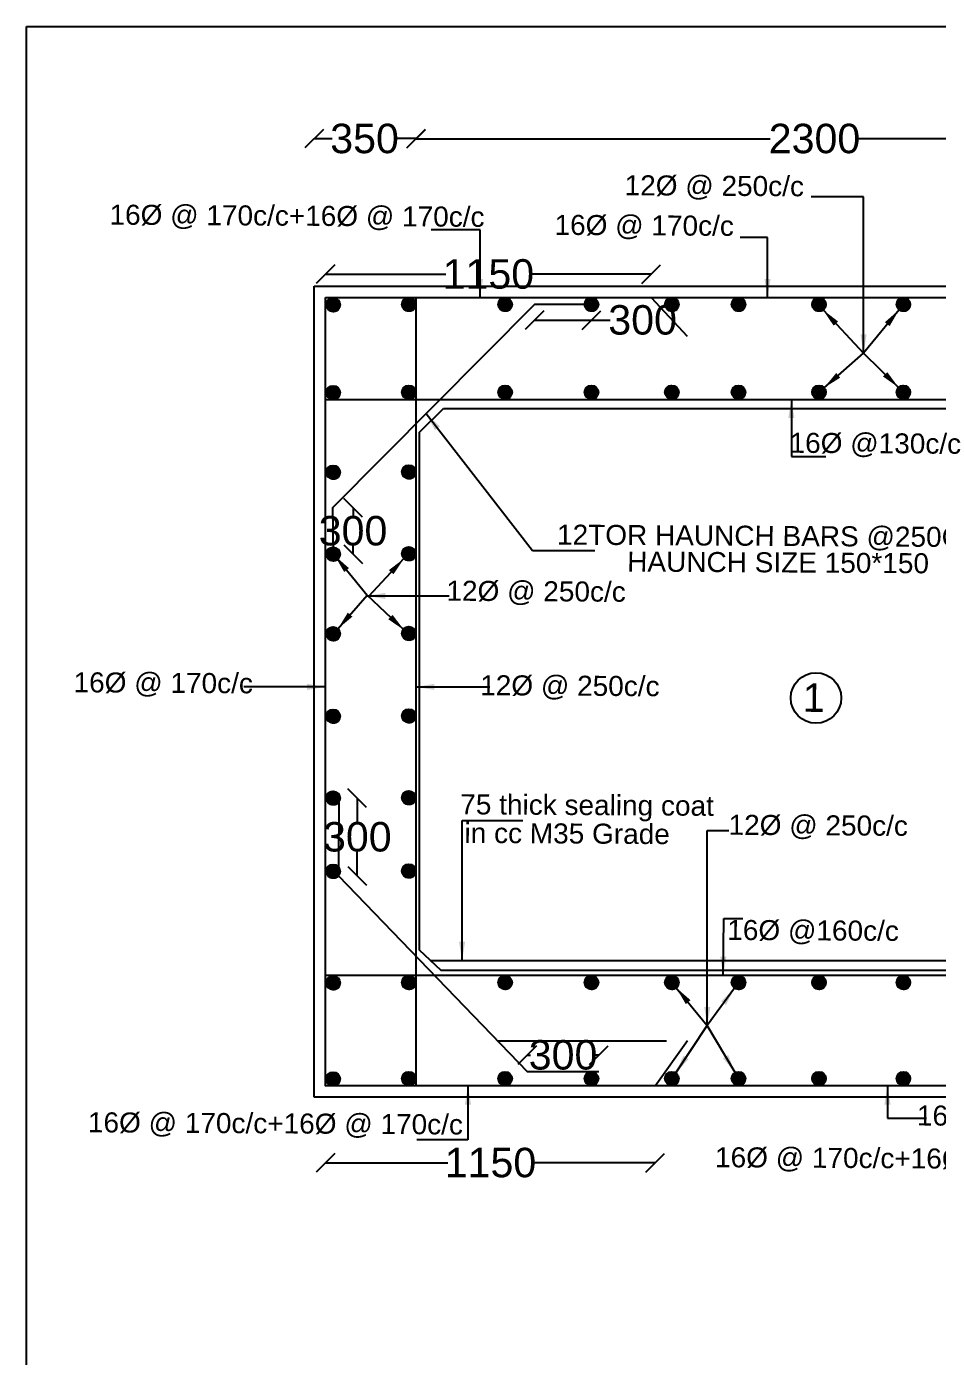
# Model space of a CAD drawing. Header units: millimetres. Extents: x 5124 to 3877021, y 2311 to 45953129.
# Drawn here: x 3853628 to 3858267, y 45946359 to 45953129 of the extents above; entities that cross this region are included whole.
import ezdxf

# ---------------------------------------------------------------- set-up
doc = ezdxf.new("R2010")
doc.units = ezdxf.units.MM
doc.header["$MEASUREMENT"] = 0
doc.layers.add('DIMENSION', color=7, linetype='Continuous')
doc.layers.add('DRAWING', color=7, linetype='Continuous')
doc.styles.get("Standard").update_dxf_attribs({"font": 'arial.ttf', "height": 150})
doc.dimstyles.get("Standard").update_dxf_attribs({"dimtxt": 200, "dimasz": 110, "dimexe": 0.18, "dimexo": 0.0625, "dimgap": 0.09, "dimtad": 0, "dimtih": 1, "dimtoh": 1, "dimdec": 0, "dimzin": 0, "dimdsep": 46, "dimtxsty": 'Standard', "dimblk": 'OBLIQUE', "dimcen": 0.09, "dimse1": 1, "dimse2": 1, "dimadec": 0, "dimazin": 0, "dimtfac": 1, "dimtdec": 0, "dimtofl": 0, "dimtmove": 0, "dimatfit": 3, "dimfxl": 1, "dimtolj": 1, "dimtzin": 0, "dimarcsym": 0})

# ---------------------------------------------------------------- blocks, each defined once
blk = doc.blocks.new('_Oblique')
at = {"color": 0, "linetype": 'ByBlock', "lineweight": -2}
blk.add_line((-0.5, -0.5), (0.5, 0.5), dxfattribs=at)
blk = doc.blocks.new('*D75')
at = {"layer": 'Defpoints', "color": 0, "transparency": 16777216}
for p in [(3856809.2, 45951868.9), (3855151.5, 45951749.7), (3856809.2, 45951749.7)]:
    blk.add_point(p, dxfattribs=at)
at = {"layer": 'DIMENSION', "color": 0, "lineweight": -2, "transparency": 16777216}
for p, q in [((3855151.5, 45951868.9), (3855763.6, 45951868.9)), ((3856809.2, 45951868.9), (3856197.1, 45951868.9))]:
    blk.add_line(p, q, dxfattribs=at)
at = {"layer": 'DIMENSION', "color": 0, "lineweight": -2, "transparency": 16777216, "xscale": 95, "yscale": 95, "zscale": 95, "rotation": 180}
blk.add_blockref('_Oblique', (3855151.5, 45951868.9), dxfattribs=at)
at = {"layer": 'DIMENSION', "color": 0, "lineweight": -2, "transparency": 16777216, "xscale": 95, "yscale": 95, "zscale": 95}
blk.add_blockref('_Oblique', (3856809.2, 45951868.9), dxfattribs=at)
at = {"layer": 'DIMENSION', "color": 0, "transparency": 16777216, "insert": (3855980.3, 45951868.9), "char_height": 150, "attachment_point": 5}
blk.add_mtext('\\A1;1150', dxfattribs=at)
blk = doc.blocks.new('*D66')
at = {"layer": 'Defpoints', "color": 0, "transparency": 16777216}
for p in [(3855612.9, 45952558.6), (3855093.4, 45951807.8), (3855612.9, 45951807.8)]:
    blk.add_point(p, dxfattribs=at)
at = {"layer": 'DIMENSION', "color": 0, "lineweight": -2, "transparency": 16777216}
for p, q in [((3855093.4, 45952558.6), (3855184.1, 45952558.6)), ((3855612.9, 45952558.6), (3855515.1, 45952558.6))]:
    blk.add_line(p, q, dxfattribs=at)
at = {"layer": 'DIMENSION', "color": 0, "lineweight": -2, "transparency": 16777216, "xscale": 95, "yscale": 95, "zscale": 95, "rotation": 180}
blk.add_blockref('_Oblique', (3855093.4, 45952558.6), dxfattribs=at)
at = {"layer": 'DIMENSION', "color": 0, "lineweight": -2, "transparency": 16777216, "xscale": 95, "yscale": 95, "zscale": 95}
blk.add_blockref('_Oblique', (3855612.9, 45952558.6), dxfattribs=at)
at = {"layer": 'DIMENSION', "color": 0, "transparency": 16777216, "insert": (3855349.6, 45952558.6), "char_height": 150, "attachment_point": 5}
blk.add_mtext('\\A1;350', dxfattribs=at)
blk = doc.blocks.new('*D76')
at = {"layer": 'Defpoints', "color": 0, "transparency": 16777216}
for p in [(3859671.9, 45952558.4), (3855610.3, 45951749.7), (3859671.9, 45951749.7)]:
    blk.add_point(p, dxfattribs=at)
at = {"layer": 'DIMENSION', "color": 0, "lineweight": -2, "transparency": 16777216}
for p, q in [((3855610.3, 45952558.4), (3857416, 45952558.4)), ((3859671.9, 45952558.4), (3857866.2, 45952558.4))]:
    blk.add_line(p, q, dxfattribs=at)
at = {"layer": 'DIMENSION', "color": 0, "lineweight": -2, "transparency": 16777216, "xscale": 95, "yscale": 95, "zscale": 95, "rotation": 180}
blk.add_blockref('_Oblique', (3855610.3, 45952558.4), dxfattribs=at)
at = {"layer": 'DIMENSION', "color": 0, "lineweight": -2, "transparency": 16777216, "xscale": 95, "yscale": 95, "zscale": 95}
blk.add_blockref('_Oblique', (3859671.9, 45952558.4), dxfattribs=at)
at = {"layer": 'DIMENSION', "color": 0, "transparency": 16777216, "insert": (3857641.1, 45952558.4), "char_height": 150, "attachment_point": 5}
blk.add_mtext('\\A1;2300', dxfattribs=at)
blk = doc.blocks.new('*D81')
at = {"layer": 'Defpoints', "color": 0, "transparency": 16777216}
for p in [(3856215.7, 45951714.7), (3856505.1, 45951714.7), (3856505.1, 45951635)]:
    blk.add_point(p, dxfattribs=at)
at = {"layer": 'DIMENSION', "color": 0, "lineweight": -2, "transparency": 16777216}
for p, q in [((3856215.7, 45951635), (3856505.1, 45951635)), ((3856505.1, 45951635), (3856600.1, 45951635))]:
    blk.add_line(p, q, dxfattribs=at)
at = {"layer": 'DIMENSION', "color": 0, "lineweight": -2, "transparency": 16777216, "xscale": 95, "yscale": 95, "zscale": 95, "rotation": 180}
blk.add_blockref('_Oblique', (3856215.7, 45951635), dxfattribs=at)
at = {"layer": 'DIMENSION', "color": 0, "lineweight": -2, "transparency": 16777216, "xscale": 95, "yscale": 95, "zscale": 95}
blk.add_blockref('_Oblique', (3856505.1, 45951635), dxfattribs=at)
at = {"layer": 'DIMENSION', "color": 0, "transparency": 16777216, "insert": (3856765.6, 45951635), "char_height": 150, "attachment_point": 5}
blk.add_mtext('\\A1;300', dxfattribs=at)
blk = doc.blocks.new('*D82')
at = {"layer": 'Defpoints', "color": 0, "transparency": 16777216}
for p in [(3855186.3, 45950679.7), (3855290.9, 45950679.7), (3855189.8, 45950443.5)]:
    blk.add_point(p, dxfattribs=at)
at = {"layer": 'DIMENSION', "color": 0, "lineweight": -2, "transparency": 16777216}
for p, q in [((3855290.9, 45950679.7), (3855290.9, 45950638.2)), ((3855290.9, 45950443.5), (3855290.9, 45950484.9))]:
    blk.add_line(p, q, dxfattribs=at)
at = {"layer": 'DIMENSION', "color": 0, "lineweight": -2, "transparency": 16777216, "xscale": 95, "yscale": 95, "zscale": 95}
for p, rotation in [((3855290.9, 45950679.7), 90), ((3855290.9, 45950443.5), 270)]:
    blk.add_blockref('_Oblique', p, dxfattribs=dict(at, rotation=rotation))
at = {"layer": 'DIMENSION', "color": 0, "transparency": 16777216, "insert": (3855290.9, 45950561.6), "char_height": 150, "attachment_point": 5}
blk.add_mtext('\\A1;300', dxfattribs=at)
blk = doc.blocks.new('*D68')
at = {"layer": 'Defpoints', "color": 0, "transparency": 16777216}
for p in [(3855225, 45949201.5), (3855216.2, 45948805.1), (3855312.8, 45948805.1)]:
    blk.add_point(p, dxfattribs=at)
at = {"layer": 'DIMENSION', "color": 0, "lineweight": -2, "transparency": 16777216}
for p, q in [((3855312.8, 45949201.5), (3855312.8, 45949080)), ((3855312.8, 45948805.1), (3855312.8, 45948926.6))]:
    blk.add_line(p, q, dxfattribs=at)
at = {"layer": 'DIMENSION', "color": 0, "lineweight": -2, "transparency": 16777216, "xscale": 95, "yscale": 95, "zscale": 95}
for p, rotation in [((3855312.8, 45949201.5), 90), ((3855312.8, 45948805.1), 270)]:
    blk.add_blockref('_Oblique', p, dxfattribs=dict(at, rotation=rotation))
at = {"layer": 'DIMENSION', "color": 0, "transparency": 16777216, "insert": (3855312.8, 45949003.3), "char_height": 150, "attachment_point": 5}
blk.add_mtext('\\A1;300', dxfattribs=at)
blk = doc.blocks.new('*D69')
at = {"layer": 'Defpoints', "color": 0, "transparency": 16777216}
for p in [(3856177.7, 45947893.2), (3856177.7, 45947810), (3856543.5, 45947810)]:
    blk.add_point(p, dxfattribs=at)
at = {"layer": 'DIMENSION', "color": 0, "lineweight": -2, "transparency": 16777216}
for p, q in [((3856177.7, 45947893.2), (3856195.1, 45947893.2)), ((3856543.5, 45947893.2), (3856526.1, 45947893.2))]:
    blk.add_line(p, q, dxfattribs=at)
at = {"layer": 'DIMENSION', "color": 0, "lineweight": -2, "transparency": 16777216, "xscale": 95, "yscale": 95, "zscale": 95, "rotation": 180}
blk.add_blockref('_Oblique', (3856177.7, 45947893.2), dxfattribs=at)
at = {"layer": 'DIMENSION', "color": 0, "lineweight": -2, "transparency": 16777216, "xscale": 95, "yscale": 95, "zscale": 95}
blk.add_blockref('_Oblique', (3856543.5, 45947893.2), dxfattribs=at)
at = {"layer": 'DIMENSION', "color": 0, "transparency": 16777216, "insert": (3856360.6, 45947893.2), "char_height": 150, "attachment_point": 5}
blk.add_mtext('\\A1;300', dxfattribs=at)
blk = doc.blocks.new('*D113')
at = {"layer": 'Defpoints', "color": 0, "transparency": 16777216}
for p in [(3855151.5, 45947736.2), (3856830.4, 45947736.2), (3856830.4, 45947344.8)]:
    blk.add_point(p, dxfattribs=at)
at = {"layer": 'DRAWING', "color": 0, "lineweight": -2, "transparency": 16777216}
for p, q in [((3855151.5, 45947344.8), (3855774.2, 45947344.8)), ((3856830.4, 45947344.8), (3856207.7, 45947344.8))]:
    blk.add_line(p, q, dxfattribs=at)
at = {"layer": 'DRAWING', "color": 0, "lineweight": -2, "transparency": 16777216, "xscale": 95, "yscale": 95, "zscale": 95, "rotation": 180}
blk.add_blockref('_Oblique', (3855151.5, 45947344.8), dxfattribs=at)
at = {"layer": 'DRAWING', "color": 0, "lineweight": -2, "transparency": 16777216, "xscale": 95, "yscale": 95, "zscale": 95}
blk.add_blockref('_Oblique', (3856830.4, 45947344.8), dxfattribs=at)
at = {"layer": 'DRAWING', "color": 0, "transparency": 16777216, "insert": (3855990.9, 45947344.8), "char_height": 150, "attachment_point": 5}
blk.add_mtext('\\A1;1150', dxfattribs=at)

msp = doc.modelspace()

# ---------------------------------------------------------------- hatches: boundary and pattern name
at = {"layer": 'DRAWING'}
h = msp.add_hatch(dxfattribs=at)
h.set_pattern_fill('ANSI31', color=256, scale=0.463851, style=0)
h.set_pattern_definition([(45, (2188055.76184, 24640085.6534), (-0.04099901149771, 0.04099901149771), [])])
h.paths.add_polyline_path([(3855225, 45951712.9, 1), (3855154.7, 45951712.9, 1)])
h = msp.add_hatch(dxfattribs=at)
h.set_pattern_fill('ANSI31', color=256, scale=0.463851, style=0)
h.set_pattern_definition([(45, (2188441.20649, 24640087.43067), (-0.04099901149771, 0.04099901149771), [])])
h.paths.add_polyline_path([(3855610.4, 45951714.7, 0.958694), (3855540.3, 45951717.7), (3855540.3, 45951711.7, 0.958694)])
h = msp.add_hatch(dxfattribs=at)
h.set_pattern_fill('ANSI31', color=256, scale=0.463851, style=0)
h.set_pattern_definition([(45, (2188931.41796, 24640087.43067), (-0.04099901149771, 0.04099901149771), [])])
h.paths.add_polyline_path([(3856100.6, 45951714.7, 0.958694), (3856030.5, 45951717.7), (3856030.5, 45951711.7, 0.958694)])
h = msp.add_hatch(dxfattribs=at)
h.set_pattern_fill('ANSI31', color=256, scale=0.463851, style=0)
h.set_pattern_definition([(45, (2189371.024567, 24640087.43067), (-0.04099901149771, 0.04099901149771), [])])
h.paths.add_polyline_path([(3856540.2, 45951714.7, 0.958694), (3856470.1, 45951717.7), (3856470.1, 45951711.7, 0.958694)])
h = msp.add_hatch(dxfattribs=at)
h.set_pattern_fill('ANSI31', color=256, scale=0.463851, style=0)
h.set_pattern_definition([(45, (2189780.76462, 24640087.43067), (-0.04099901149771, 0.04099901149771), [])])
h.paths.add_polyline_path([(3856950, 45951714.7, 0.958694), (3856879.8, 45951717.7), (3856879.8, 45951711.7, 0.958694)])
h = msp.add_hatch(dxfattribs=at)
h.set_pattern_fill('ANSI31', color=256, scale=0.463851, style=0)
h.set_pattern_definition([(45, (2190120.19933, 24640087.43067), (-0.04099901149771, 0.04099901149771), [])])
h.paths.add_polyline_path([(3857289.4, 45951714.7, 0.958694), (3857219.3, 45951717.7), (3857219.3, 45951711.7, 0.958694)])
h = msp.add_hatch(dxfattribs=at)
h.set_pattern_fill('ANSI31', color=256, scale=0.463851, style=0)
h.set_pattern_definition([(45, (2190529.93938, 24640087.43067), (-0.04099901149771, 0.04099901149771), [])])
h.paths.add_polyline_path([(3857699.1, 45951714.7, 0.958694), (3857629, 45951717.7), (3857629, 45951711.7, 0.958694)])
h = msp.add_hatch(dxfattribs=at)
h.set_pattern_fill('ANSI31', color=256, scale=0.463851, style=0)
h.set_pattern_definition([(45, (2190959.9649, 24640087.43067), (-0.04099901149771, 0.04099901149771), [])])
h.paths.add_polyline_path([(3858129.2, 45951714.7, 0.958694), (3858059, 45951717.7), (3858059, 45951711.7, 0.958694)])
h = msp.add_hatch(dxfattribs=at)
h.set_pattern_fill('ANSI31', color=256, scale=0.463851, style=0)
h.set_pattern_definition([(45, (2188055.76184, 24639638.564666), (-0.04099901149771, 0.04099901149771), [])])
h.paths.add_polyline_path([(3855225, 45951265.8, 1), (3855154.7, 45951265.8, 1)])
h = msp.add_hatch(dxfattribs=at)
h.set_pattern_fill('ANSI31', color=256, scale=0.463851, style=0)
h.set_pattern_definition([(45, (2188441.20649, 24639640.34194), (-0.04099901149771, 0.04099901149771), [])])
h.paths.add_polyline_path([(3855610.4, 45951267.6, 0.958694), (3855540.3, 45951270.6), (3855540.3, 45951264.7, 0.958694)])
h = msp.add_hatch(dxfattribs=at)
h.set_pattern_fill('ANSI31', color=256, scale=0.463851, style=0)
h.set_pattern_definition([(45, (2188931.41796, 24639640.34194), (-0.04099901149771, 0.04099901149771), [])])
h.paths.add_polyline_path([(3856100.6, 45951267.6, 0.958694), (3856030.5, 45951270.6), (3856030.5, 45951264.7, 0.958694)])
h = msp.add_hatch(dxfattribs=at)
h.set_pattern_fill('ANSI31', color=256, scale=0.463851, style=0)
h.set_pattern_definition([(45, (2189371.024567, 24639640.34194), (-0.04099901149771, 0.04099901149771), [])])
h.paths.add_polyline_path([(3856540.2, 45951267.6, 0.958694), (3856470.1, 45951270.6), (3856470.1, 45951264.7, 0.958694)])
h = msp.add_hatch(dxfattribs=at)
h.set_pattern_fill('ANSI31', color=256, scale=0.463851, style=0)
h.set_pattern_definition([(45, (2189780.76462, 24639640.34194), (-0.04099901149771, 0.04099901149771), [])])
h.paths.add_polyline_path([(3856950, 45951267.6, 0.958694), (3856879.8, 45951270.6), (3856879.8, 45951264.7, 0.958694)])
h = msp.add_hatch(dxfattribs=at)
h.set_pattern_fill('ANSI31', color=256, scale=0.463851, style=0)
h.set_pattern_definition([(45, (2190120.19933, 24639640.34194), (-0.04099901149771, 0.04099901149771), [])])
h.paths.add_polyline_path([(3857289.4, 45951267.6, 0.958694), (3857219.3, 45951270.6), (3857219.3, 45951264.7, 0.958694)])
h = msp.add_hatch(dxfattribs=at)
h.set_pattern_fill('ANSI31', color=256, scale=0.463851, style=0)
h.set_pattern_definition([(45, (2190529.93938, 24639640.34194), (-0.04099901149771, 0.04099901149771), [])])
h.paths.add_polyline_path([(3857699.1, 45951267.6, 0.958694), (3857629, 45951270.6), (3857629, 45951264.7, 0.958694)])
h = msp.add_hatch(dxfattribs=at)
h.set_pattern_fill('ANSI31', color=256, scale=0.463851, style=0)
h.set_pattern_definition([(45, (2190959.9649, 24639640.34194), (-0.04099901149771, 0.04099901149771), [])])
h.paths.add_polyline_path([(3858129.2, 45951267.6, 0.958694), (3858059, 45951270.6), (3858059, 45951264.7, 0.958694)])
h = msp.add_hatch(dxfattribs=at)
h.set_pattern_fill('ANSI31', color=256, scale=0.463851, style=0)
h.set_pattern_definition([(45, (2188055.76184, 24639232.70312), (-0.04099901149771, 0.04099901149771), [])])
h.paths.add_polyline_path([(3855225, 45950860, 1), (3855154.7, 45950860, 1)])
h = msp.add_hatch(dxfattribs=at)
h.set_pattern_fill('ANSI31', color=256, scale=0.463851, style=0)
h.set_pattern_definition([(45, (2188441.20649, 24639234.48039), (-0.04099901149771, 0.04099901149771), [])])
h.paths.add_polyline_path([(3855610.4, 45950861.7, 0.958694), (3855540.3, 45950864.7), (3855540.3, 45950858.8, 0.958694)])
h = msp.add_hatch(dxfattribs=at)
h.set_pattern_fill('ANSI31', color=256, scale=0.463851, style=0)
h.set_pattern_definition([(45, (2188055.76184, 24638816.20858), (-0.04099901149771, 0.04099901149771), [])])
h.paths.add_polyline_path([(3855225, 45950443.5, 1), (3855154.7, 45950443.5, 1)])
h = msp.add_hatch(dxfattribs=at)
h.set_pattern_fill('ANSI31', color=256, scale=0.463851, style=0)
h.set_pattern_definition([(45, (2188441.20649, 24638817.985854), (-0.04099901149771, 0.04099901149771), [])])
h.paths.add_polyline_path([(3855610.4, 45950445.3, 0.958694), (3855540.3, 45950448.2), (3855540.3, 45950442.3, 0.958694)])
h = msp.add_hatch(dxfattribs=at)
h.set_pattern_fill('ANSI31', color=256, scale=0.463851, style=0)
h.set_pattern_definition([(45, (2188055.76184, 24638410.53089), (-0.04099901149771, 0.04099901149771), [])])
h.paths.add_polyline_path([(3855225, 45950037.8, 1), (3855154.7, 45950037.8, 1)])
h = msp.add_hatch(dxfattribs=at)
h.set_pattern_fill('ANSI31', color=256, scale=0.463851, style=0)
h.set_pattern_definition([(45, (2188441.20649, 24638412.30816), (-0.04099901149771, 0.04099901149771), [])])
h.paths.add_polyline_path([(3855610.4, 45950039.6, 0.958694), (3855540.3, 45950042.5), (3855540.3, 45950036.6, 0.958694)])
h = msp.add_hatch(dxfattribs=at)
h.set_pattern_fill('ANSI31', color=256, scale=0.463851, style=0)
h.set_pattern_definition([(45, (2188055.76184, 24637990.696307), (-0.04099901149771, 0.04099901149771), [])])
h.paths.add_polyline_path([(3855225, 45949618, 1), (3855154.7, 45949618, 1)])
h = msp.add_hatch(dxfattribs=at)
h.set_pattern_fill('ANSI31', color=256, scale=0.463851, style=0)
h.set_pattern_definition([(45, (2188441.20649, 24637992.47358), (-0.04099901149771, 0.04099901149771), [])])
h.paths.add_polyline_path([(3855610.4, 45949619.7, 0.958694), (3855540.3, 45949622.7), (3855540.3, 45949616.8, 0.958694)])
h = msp.add_hatch(dxfattribs=at)
h.set_pattern_fill('ANSI31', color=256, scale=0.463851, style=0)
h.set_pattern_definition([(45, (2188055.76184, 24637574.23241), (-0.04099901149771, 0.04099901149771), [])])
h.paths.add_polyline_path([(3855225, 45949201.5, 1), (3855154.7, 45949201.5, 1)])
h = msp.add_hatch(dxfattribs=at)
h.set_pattern_fill('ANSI31', color=256, scale=0.463851, style=0)
h.set_pattern_definition([(45, (2188441.20649, 24637576.009684), (-0.04099901149771, 0.04099901149771), [])])
h.paths.add_polyline_path([(3855610.4, 45949203.3, 0.958694), (3855540.3, 45949206.2), (3855540.3, 45949200.3, 0.958694)])
h = msp.add_hatch(dxfattribs=at)
h.set_pattern_fill('ANSI31', color=256, scale=0.463851, style=0)
h.set_pattern_definition([(45, (2188055.76184, 24637201.00526), (-0.04099901149771, 0.04099901149771), [])])
h.paths.add_polyline_path([(3855225, 45948828.3, 1), (3855154.7, 45948828.3, 1)])
h = msp.add_hatch(dxfattribs=at)
h.set_pattern_fill('ANSI31', color=256, scale=0.463851, style=0)
h.set_pattern_definition([(45, (2188441.20649, 24637202.78253), (-0.04099901149771, 0.04099901149771), [])])
h.paths.add_polyline_path([(3855610.4, 45948830.1, 0.958694), (3855540.3, 45948833), (3855540.3, 45948827.1, 0.958694)])
h = msp.add_hatch(dxfattribs=at)
h.set_pattern_fill('ANSI31', color=256, scale=0.463851, style=0)
h.set_pattern_definition([(45, (2188055.76184, 24636633.534516), (-0.04099901149771, 0.04099901149771), [])])
h.paths.add_polyline_path([(3855225, 45948260.8, 1), (3855154.7, 45948260.8, 1)])
h = msp.add_hatch(dxfattribs=at)
h.set_pattern_fill('ANSI31', color=256, scale=0.463851, style=0)
h.set_pattern_definition([(45, (2188441.20649, 24636635.31179), (-0.04099901149771, 0.04099901149771), [])])
h.paths.add_polyline_path([(3855610.4, 45948262.6, 0.958694), (3855540.3, 45948265.5), (3855540.3, 45948259.6, 0.958694)])
h = msp.add_hatch(dxfattribs=at)
h.set_pattern_fill('ANSI31', color=256, scale=0.463851, style=0)
h.set_pattern_definition([(45, (2188931.41796, 24636635.31179), (-0.04099901149771, 0.04099901149771), [])])
h.paths.add_polyline_path([(3856100.6, 45948262.6, 0.958694), (3856030.5, 45948265.5), (3856030.5, 45948259.6, 0.958694)])
h = msp.add_hatch(dxfattribs=at)
h.set_pattern_fill('ANSI31', color=256, scale=0.463851, style=0)
h.set_pattern_definition([(45, (2189371.024567, 24636635.31179), (-0.04099901149771, 0.04099901149771), [])])
h.paths.add_polyline_path([(3856540.2, 45948262.6, 0.958694), (3856470.1, 45948265.5), (3856470.1, 45948259.6, 0.958694)])
h = msp.add_hatch(dxfattribs=at)
h.set_pattern_fill('ANSI31', color=256, scale=0.463851, style=0)
h.set_pattern_definition([(45, (2189780.76462, 24636635.31179), (-0.04099901149771, 0.04099901149771), [])])
h.paths.add_polyline_path([(3856950, 45948262.6, 0.958694), (3856879.8, 45948265.5), (3856879.8, 45948259.6, 0.958694)])
h = msp.add_hatch(dxfattribs=at)
h.set_pattern_fill('ANSI31', color=256, scale=0.463851, style=0)
h.set_pattern_definition([(45, (2190120.19933, 24636635.31179), (-0.04099901149771, 0.04099901149771), [])])
h.paths.add_polyline_path([(3857289.4, 45948262.6, 0.958694), (3857219.3, 45948265.5), (3857219.3, 45948259.6, 0.958694)])
h = msp.add_hatch(dxfattribs=at)
h.set_pattern_fill('ANSI31', color=256, scale=0.463851, style=0)
h.set_pattern_definition([(45, (2190529.93938, 24636635.31179), (-0.04099901149771, 0.04099901149771), [])])
h.paths.add_polyline_path([(3857699.1, 45948262.6, 0.958694), (3857629, 45948265.5), (3857629, 45948259.6, 0.958694)])
h = msp.add_hatch(dxfattribs=at)
h.set_pattern_fill('ANSI31', color=256, scale=0.463851, style=0)
h.set_pattern_definition([(45, (2190959.9649, 24636635.31179), (-0.04099901149771, 0.04099901149771), [])])
h.paths.add_polyline_path([(3858129.2, 45948262.6, 0.958694), (3858059, 45948265.5), (3858059, 45948259.6, 0.958694)])
h = msp.add_hatch(dxfattribs=at)
h.set_pattern_fill('ANSI31', color=256, scale=0.463851, style=0)
h.set_pattern_definition([(45, (2188055.76184, 24636144.07989), (-0.04099901149771, 0.04099901149771), [])])
h.paths.add_polyline_path([(3855225, 45947771.3, 1), (3855154.7, 45947771.3, 1)])
h = msp.add_hatch(dxfattribs=at)
h.set_pattern_fill('ANSI31', color=256, scale=0.463851, style=0)
h.set_pattern_definition([(45, (2188441.20649, 24636145.857164), (-0.04099901149771, 0.04099901149771), [])])
h.paths.add_polyline_path([(3855610.4, 45947773.1, 0.958694), (3855540.3, 45947776.1), (3855540.3, 45947770.2, 0.958694)])
h = msp.add_hatch(dxfattribs=at)
h.set_pattern_fill('ANSI31', color=256, scale=0.463851, style=0)
h.set_pattern_definition([(45, (2188931.41796, 24636145.857164), (-0.04099901149771, 0.04099901149771), [])])
h.paths.add_polyline_path([(3856100.6, 45947773.1, 0.958694), (3856030.5, 45947776.1), (3856030.5, 45947770.2, 0.958694)])
h = msp.add_hatch(dxfattribs=at)
h.set_pattern_fill('ANSI31', color=256, scale=0.463851, style=0)
h.set_pattern_definition([(45, (2189371.024567, 24636145.857164), (-0.04099901149771, 0.04099901149771), [])])
h.paths.add_polyline_path([(3856540.2, 45947773.1, 0.958694), (3856470.1, 45947776.1), (3856470.1, 45947770.2, 0.958694)])
h = msp.add_hatch(dxfattribs=at)
h.set_pattern_fill('ANSI31', color=256, scale=0.463851, style=0)
h.set_pattern_definition([(45, (2189780.76462, 24636145.857164), (-0.04099901149771, 0.04099901149771), [])])
h.paths.add_polyline_path([(3856950, 45947773.1, 0.958694), (3856879.8, 45947776.1), (3856879.8, 45947770.2, 0.958694)])
h = msp.add_hatch(dxfattribs=at)
h.set_pattern_fill('ANSI31', color=256, scale=0.463851, style=0)
h.set_pattern_definition([(45, (2190120.19933, 24636145.857164), (-0.04099901149771, 0.04099901149771), [])])
h.paths.add_polyline_path([(3857289.4, 45947773.1, 0.958694), (3857219.3, 45947776.1), (3857219.3, 45947770.2, 0.958694)])
h = msp.add_hatch(dxfattribs=at)
h.set_pattern_fill('ANSI31', color=256, scale=0.463851, style=0)
h.set_pattern_definition([(45, (2190529.93938, 24636145.857164), (-0.04099901149771, 0.04099901149771), [])])
h.paths.add_polyline_path([(3857699.1, 45947773.1, 0.958694), (3857629, 45947776.1), (3857629, 45947770.2, 0.958694)])
h = msp.add_hatch(dxfattribs=at)
h.set_pattern_fill('ANSI31', color=256, scale=0.463851, style=0)
h.set_pattern_definition([(45, (2190959.9649, 24636145.857164), (-0.04099901149771, 0.04099901149771), [])])
h.paths.add_polyline_path([(3858129.2, 45947773.1, 0.958694), (3858059, 45947776.1), (3858059, 45947770.2, 0.958694)])

# ---------------------------------------------------------------- linework, layer by layer
at = {"layer": 'DIMENSION'}
for p, q in [((3855093.4, 45951807.8), (3864630.2, 45951807.8)), ((3855093.4, 45947678.2), (3855093.4, 45951807.8)), ((3864630.2, 45947678.2), (3855093.4, 45947678.2))]:
    msp.add_line(p, q, dxfattribs=at)
msp.add_lwpolyline([(3855151.5, 45951749.7), (3864572.2, 45951749.7), (3864572.2, 45947736.2), (3855151.5, 45947736.2)], close=True, dxfattribs=at)
for points in [[(3855610.3, 45951749.7), (3855610.3, 45947736.2)], [(3856809.2, 45951749.7), (3856992.4, 45951552.4)], [(3855151.5, 45951230.7), (3864572.2, 45951230.7)], [(3855151.5, 45948299.2), (3864572.2, 45948299.2)], [(3856830.4, 45947736.2), (3856994.8, 45947967.4)]]:
    msp.add_lwpolyline(points, dxfattribs=at)
msp.add_circle((3857648.7, 45949711), 128.5, dxfattribs=at)
at = {"layer": 'DRAWING'}
msp.add_lwpolyline([(3853628.4, 45953129.2), (3877019.4, 45953129.2), (3877019.4, 45936717.7), (3853628.4, 45936717.7)], close=True, dxfattribs=at)
for points in [[(3856505.1, 45951714.7), (3856215.7, 45951714.7), (3855186.3, 45950679.7), (3855189.8, 45950443.5)], [(3855752, 45951185.3), (3859485.1, 45951185.3), (3859633.2, 45951031.3), (3859633.2, 45948446.7), (3859490.3, 45948322.9), (3855739.1, 45948322.9), (3855629.9, 45948426.2), (3855629.9, 45951064.9), (3855752, 45951185.3)], [(3855218.5, 45949221.8), (3855216.2, 45948805.1), (3856177.7, 45947810), (3856543.5, 45947810)], [(3855684.5, 45948374.5), (3859550.5, 45948375.1)], [(3856027.3, 45947965.6), (3856887.9, 45947965.6)]]:
    msp.add_lwpolyline(points, dxfattribs=at)
for centre in [(3855189.8, 45951712.9), (3855575.3, 45951714.7), (3856065.5, 45951714.7), (3856505.1, 45951714.7), (3856914.8, 45951714.7), (3857254.3, 45951714.7), (3857664, 45951714.7), (3858094, 45951714.7), (3855189.8, 45951265.8), (3855575.3, 45951267.6), (3856065.5, 45951267.6), (3856505.1, 45951267.6), (3856914.8, 45951267.6), (3857254.3, 45951267.6), (3857664, 45951267.6), (3858094, 45951267.6), (3855189.8, 45950860), (3855575.3, 45950861.7), (3855189.8, 45950443.5), (3855575.3, 45950445.3), (3855189.8, 45950037.8), (3855575.3, 45950039.6), (3855189.8, 45949618), (3855575.3, 45949619.7), (3855189.8, 45949201.5), (3855575.3, 45949203.3), (3855189.8, 45948828.3), (3855575.3, 45948830.1), (3855189.8, 45948260.8), (3855575.3, 45948262.6), (3856065.5, 45948262.6), (3856505.1, 45948262.6), (3856914.8, 45948262.6), (3857254.3, 45948262.6), (3857664, 45948262.6), (3858094, 45948262.6), (3855189.8, 45947771.3), (3855575.3, 45947773.1), (3856065.5, 45947773.1), (3856505.1, 45947773.1), (3856914.8, 45947773.1), (3857254.3, 45947773.1), (3857664, 45947773.1), (3858094, 45947773.1)]:
    msp.add_circle(centre, 35.1, dxfattribs=at)

# ---------------------------------------------------------------- texts
for s, height, p in [('12Ø @ 250c/c ', 102.047, (3856673.8, 45952270.6)), ('16Ø @ 170c/c+16Ø @ 170c/c', 102.047, (3854050.5, 45952121)), ('16Ø @ 170c/c ', 102.047, (3856316.8, 45952069)), ('16Ø @130c/c ', 102.047, (3857513.8, 45950959.4)), ('12TOR HAUNCH BARS @250C/C', 102.047, (3856329.6, 45950491.8)), (' HAUNCH SIZE 150*150', 102.047, (3856647.4, 45950355)), ('12Ø @ 250c/c ', 102.047, (3855766.3, 45950206.3)), ('16Ø @ 170c/c ', 102.047, (3853867.4, 45949740.1)), ('12Ø @ 250c/c ', 102.047, (3855938.4, 45949725.3)), ('1', 144.5, (3857580.3, 45949640.7)), ('75 thick sealing coat', 102.047, (3855836.8, 45949118.7)), ('in cc M35 Grade', 102.047, (3855858.4, 45948973.2)), ('12Ø @ 250c/c ', 102.047, (3857203.2, 45949014.6)), ('16Ø @160c/c', 102.047, (3857196.7, 45948479.3)), ('16Ø @ 170c/c ', 102.047, (3858162.3, 45947534.6)), ('16Ø @ 170c/c+16Ø @ 170c/c', 102.047, (3853940.6, 45947499.9)), ('16Ø @ 170c/c+16Ø @ 170c/c(extra)', 102.047, (3857134.3, 45947322.1))]:
    msp.add_text(s, height=height, rotation=359.65712, dxfattribs=at).set_placement(p)

# ---------------------------------------------------------------- dimensions: what is measured, and where the dimension line sits
at = {"layer": 'DIMENSION'}
dim = msp.add_linear_dim(base=(3855612.9, 45952558.6), p1=(3855093.4, 45951807.8), p2=(3855612.9, 45951807.8), text='350', dimstyle='Standard', override={"dimasz": 95, "dimfxl": 2000, "dimarcsym": 1}, dxfattribs=at)
dim.commit()
dim.dimension.update_dxf_attribs({"geometry": '*D66', "text_midpoint": (3855349.6, 45952558.6), "dimtype": 160})
for base, p1, p2, text, picture, middle in [((3859671.9, 45952558.4), (3855610.3, 45951749.7), (3859671.9, 45951749.7), '2300', '*D76', (3857641.1, 45952558.4)), ((3856809.2, 45951868.9), (3855151.5, 45951749.7), (3856809.2, 45951749.7), '1150', '*D75', (3855980.3, 45951868.9)), ((3856505.1, 45951635), (3856215.7, 45951714.7), (3856505.1, 45951714.7), '300', '*D81', (3856765.6, 45951635)), ((3856177.7, 45947893.2), (3856543.5, 45947810), (3856177.7, 45947810), '300', '*D69', (3856360.6, 45947893.2))]:
    dim = msp.add_linear_dim(base=base, p1=p1, p2=p2, text=text, dimstyle='Standard', override={"dimasz": 95, "dimfxl": 2000, "dimarcsym": 1}, dxfattribs=at)
    dim.commit()
    dim.dimension.update_dxf_attribs({"geometry": picture, "text_midpoint": middle})
for base, p1, p2, picture, middle in [((3855290.9, 45950679.7), (3855189.8, 45950443.5), (3855186.3, 45950679.7), '*D82', (3855290.9, 45950561.6)), ((3855312.8, 45948805.1), (3855225, 45949201.5), (3855216.2, 45948805.1), '*D68', (3855312.8, 45949003.3))]:
    dim = msp.add_linear_dim(base=base, p1=p1, p2=p2, angle=90, text='300', dimstyle='Standard', override={"dimasz": 95, "dimfxl": 2000, "dimarcsym": 1}, dxfattribs=at)
    dim.commit()
    dim.dimension.update_dxf_attribs({"geometry": picture, "text_midpoint": middle})
at = {"layer": 'DRAWING'}
dim = msp.add_linear_dim(base=(3856830.4, 45947344.8), p1=(3855151.5, 45947736.2), p2=(3856830.4, 45947736.2), text='1150', dimstyle='Standard', override={"dimasz": 95, "dimfxl": 2000, "dimarcsym": 1}, dxfattribs=at)
dim.commit()
dim.dimension.update_dxf_attribs({"geometry": '*D113', "text_midpoint": (3855990.9, 45947344.8)})

# ---------------------------------------------------------------- leaders
for points in [[(3857890.8, 45951466.8), (3857890.8, 45952261.9), (3857624, 45952261.9)], [(3855937.6, 45951749.7), (3855937.6, 45952094.7), (3855688.8, 45952094.7)], [(3857401.7, 45951749.7), (3857401.7, 45952055.2), (3857261.9, 45952055.2)], [(3857684.9, 45951686.5), (3857890.8, 45951466.8)], [(3858071.8, 45951687.5), (3857890.8, 45951466.8)], [(3857690.4, 45951290.8), (3857890.8, 45951466.8)], [(3858068.9, 45951292.2), (3857890.8, 45951466.8)], [(3857523.1, 45951230.7), (3857523.1, 45950941), (3857699.3, 45950941)], [(3855662.7, 45951158.7), (3856205.6, 45950461.5), (3856522.3, 45950461.5)], [(3855197.8, 45950435.8), (3855362.2, 45950234.8)], [(3855550.3, 45950420.6), (3855369.2, 45950228.2)], [(3855213.9, 45950063.4), (3855362.2, 45950234.8)], [(3855360.6, 45950230.8), (3855780.6, 45950230.8)], [(3855550.5, 45950057.6), (3855362.2, 45950234.8)], [(3855151.5, 45949767.4), (3854735.4, 45949767.4)], [(3855610.3, 45949767.4), (3855987.1, 45949767.4)], [(3855846.3, 45948374.6), (3855846.3, 45949086.5), (3856155.7, 45949086.5)], [(3857095.1, 45948043.5), (3857095.1, 45949036), (3857204.6, 45949036)], [(3857176.1, 45948299.2), (3857178.5, 45948588.4), (3857276.1, 45948588.4)], [(3856937.4, 45948235.7), (3857095.1, 45948043.5)], [(3857233.6, 45948234.2), (3857095.1, 45948043.5)], [(3856934.3, 45947802.4), (3857095.1, 45948043.5)], [(3857236.4, 45947803.4), (3857095.1, 45948043.5)], [(3855876.3, 45947736.2), (3855876.3, 45947460.7), (3855615.6, 45947460.7)], [(3858012.7, 45947736.2), (3858012.7, 45947571.5), (3858211.5, 45947571.5)]]:
    msp.add_leader(points, dimstyle='Standard', override={"dimasz": 95, "dimgap": 0.09, "dimtad": 0, "dimfxl": 2000, "dimarcsym": 1}, dxfattribs=at)

doc.saveas('drawing.dxf')
